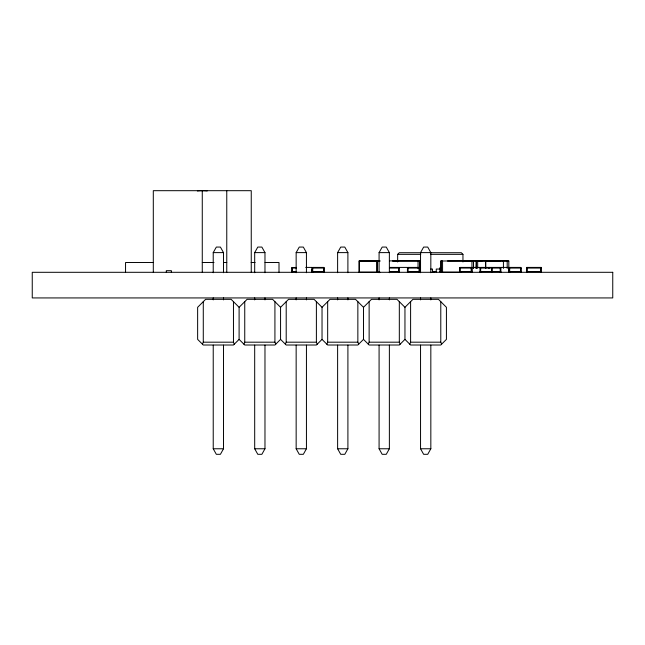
<?xml version="1.0" encoding="UTF-8"?>
<svg xmlns="http://www.w3.org/2000/svg" width="645" height="645" viewBox="0 0 645 645"><rect width="100%" height="100%" fill="white"/><g stroke="black" fill="none" stroke-linecap="round" stroke-linejoin="round"><path stroke-width="0.97" d="M476.22 268.409L476.308 260.878L500.439 260.911M203.28 301.667L203.28 342.189L202.449 344.188M244.745 301.667L244.745 342.189L243.915 344.188M286.203 301.667L286.203 342.189L285.38 344.188M327.668 301.667L327.668 342.189L326.846 344.188M369.133 301.667L369.133 342.189L368.311 344.188M410.599 301.667L410.599 342.189L409.777 344.188M292.314 267.409L292.314 272.303L291.661 271.65L291.854 267.602L296.297 267.409M324.314 271.65L323.661 272.303L323.661 267.409L312.72 267.409L312.067 268.062L324.314 268.062L324.314 271.65L312.067 271.65L312.72 272.303L312.72 267.409M439.906 268.062L440.559 267.409L440.559 272.303L439.906 271.65L439.906 268.062L440.559 268.062M459.595 268.062L460.248 267.409L471.181 267.409L471.834 268.062L459.595 268.062L459.595 271.65L460.248 272.303L460.248 267.409M476.179 268.062L476.373 267.602M488.62 268.062L489.273 267.409L489.273 268.062M508.639 272.117L508.639 271.65M521.265 271.65L520.612 272.303L520.612 267.409L509.679 267.409L509.026 268.062L521.265 268.062L521.265 271.65L509.026 271.65L509.679 272.303L509.679 267.409M213.221 272.73L213.221 252.614L216.333 247.067L220.413 247.067L223.509 252.614L223.509 272.73M254.686 272.73L254.686 252.614L257.79 247.067L261.878 247.067L264.974 252.614L264.974 272.73M296.152 272.73L296.152 252.614L299.256 247.067L303.335 247.067L306.431 252.614L306.44 272.73M223.509 345.156L223.517 448.767L220.405 454.314L216.325 454.314L213.229 448.767L213.229 345.156M337.617 272.73L337.617 252.614L340.721 247.067L344.801 247.067L347.897 252.614L347.897 272.73M264.974 345.156L264.974 448.767L261.87 454.314L257.79 454.314L254.694 448.767L254.686 345.156M379.083 272.73L379.083 252.614L382.187 247.067L386.266 247.067L389.362 252.614L389.362 272.73M306.44 345.156L306.44 448.767L303.335 454.314L299.256 454.314L296.16 448.767L296.152 345.156M420.548 272.73L420.54 252.614L423.652 247.067L427.732 247.067L430.828 252.614L430.828 272.73M347.905 345.156L347.905 448.767L344.801 454.314L340.721 454.314L337.625 448.767L337.617 345.156M389.37 345.156L389.37 448.767L386.266 454.314L382.179 454.314L379.083 448.767L379.083 345.156M430.828 345.156L430.836 448.767L427.732 454.314L423.644 454.314L420.548 448.767L420.548 345.156M239.102 307.302L247.075 299.328L272.593 299.328L280.567 307.302L280.567 339.375L274.923 345.011L244.745 345.011L239.102 339.375L239.102 307.302L231.128 299.328L205.61 299.328L197.636 307.302L197.636 339.375L203.28 345.011L233.466 345.011L239.102 339.375M280.567 307.302L288.541 299.328L314.059 299.328L322.032 307.302L322.032 339.375L327.668 345.011L357.854 345.011L363.498 339.375L363.498 307.302L371.472 299.328L396.981 299.328L404.955 307.302L404.955 339.375L399.32 345.011L369.133 345.011L363.498 339.375M322.032 307.302L330.006 299.328L355.516 299.328L363.498 307.302M372.52 261.007L374.148 261.007M397.659 261.967L397.659 254.348L399.287 252.719L421.306 252.719M322.032 339.375L316.389 345.011L286.203 345.011L280.567 339.375M404.955 307.302L412.937 299.328L438.447 299.328L446.421 307.302L446.421 339.375L440.785 345.011L410.599 345.011L404.955 339.375M476.308 260.878L476.179 268.457M480.243 261.007L481.879 261.007M508.824 272.174L508.824 261.007L507.196 261.007L507.196 268.457M408.092 267.409L407.438 268.062L419.677 268.062L419.024 267.409L408.092 267.409L408.092 272.303L407.438 271.65L419.677 271.65L419.492 272.117L419.024 272.303L419.024 267.409M480.654 267.409L480.001 268.062L500.859 268.062L500.206 267.409L480.654 267.409L480.654 272.303L480.001 271.65L500.859 271.65L500.206 272.303L500.206 267.409M389.516 260.886L419.548 260.878L419.677 272.174L419.548 260.878M461.175 272.174L440.938 272.174L440.938 261.007L473.454 260.878L473.583 268.457M359.265 261.007L376.962 260.878L376.962 272.174M376.116 260.999L380.05 260.983M392.845 260.927L398.747 260.903M462.667 260.959L480.372 260.878M502.407 260.903L507.325 260.878M213.221 252.614L223.509 252.614M254.686 252.614L264.974 252.614M296.152 252.614L306.431 252.614M337.617 252.614L347.897 252.614M379.083 252.614L389.362 252.614M420.54 252.614L430.828 252.614M430.304 252.719L461.32 252.719L462.957 254.348L462.957 261.967M397.659 254.348L420.766 254.348M430.812 254.348L462.957 254.348M379.921 261.007L359.136 261.007L359.136 272.174L379.921 272.174M392.716 261.007L419.677 261.007M440.938 261.007L442.567 261.007L442.567 272.174M447.485 261.007L508.824 261.007M153.421 262.515L125.549 262.515L125.549 272.303M202.272 262.515L214.027 262.515M223.823 262.515L226.766 262.515M251.131 262.515L255.114 262.515M265.063 262.515L279.003 262.515L279.003 272.303M305.722 267.409L312.067 267.409L312.067 272.303M389.669 267.409L398.618 267.409L399.271 268.062L389.669 268.062M291.661 268.062L296.297 268.062M508.639 268.062L508.639 267.602M430.747 269.046L432.513 269.046L432.513 272.303M432.513 271.489L436.262 271.489M291.661 271.65L296.297 271.65M389.669 271.65L399.271 271.65L399.086 272.117L398.618 272.303L398.618 267.409M439.906 271.65L440.559 271.65M459.595 271.65L471.834 271.65L471.181 272.303L471.181 267.409M203.28 342.189L233.466 342.189L234.288 344.188M244.745 342.189L274.923 342.189L275.754 344.188M286.203 342.189L316.389 342.189L317.219 344.188M327.668 342.189L357.854 342.189L358.685 344.188M369.133 342.189L399.32 342.189L400.142 344.188M410.599 342.189L440.785 342.189L441.607 344.188M213.229 448.767L223.517 448.767M254.694 448.767L264.974 448.767M296.16 448.767L306.44 448.767M337.625 448.767L347.905 448.767M379.083 448.767L389.37 448.767M420.548 448.767L430.836 448.767M376.962 261.007L359.265 260.878L359.265 272.174M520.612 267.409L521.265 268.062M323.661 267.409L324.314 268.062M473.454 260.878L473.543 268.409M541.316 272.303L541.316 267.409L526.618 267.409L526.618 272.303M509.026 272.303L509.026 267.409L500.859 267.409L500.859 272.303M503.423 268.457L503.423 260.878L485.725 261.007L485.725 268.457M485.596 261.007L485.596 268.457M480.001 272.303L480.001 267.409L471.834 267.409L471.834 272.303M477.679 261.007L477.679 268.457M471.955 261.007L471.955 272.174M441.067 261.007L441.067 272.174M440.785 301.667L440.785 342.189M440.672 272.303L440.672 269.046L436.262 269.046L436.262 272.303M430.828 297.877L430.828 299.893M420.548 297.877L420.548 299.893M419.943 269.046L419.943 272.303M418.049 261.007L418.049 268.457M407.438 272.303L407.438 267.409L399.271 267.409L399.271 272.303M399.32 301.667L399.32 342.189M389.362 297.877L389.362 299.893M379.083 297.877L379.083 299.893M377.091 261.007L377.091 272.174M357.854 301.667L357.854 342.189M347.905 297.877L347.905 299.893M337.617 297.877L337.617 299.893M323.5 269.699L323.5 271.65M316.389 301.667L316.389 342.189M311.906 269.046L311.906 272.303M306.44 297.877L306.44 299.893M296.152 297.877L296.152 299.893M292.475 269.699L292.475 271.65M274.923 301.667L274.923 342.189M264.974 297.877L264.974 299.893M254.686 297.877L254.686 299.893M251.252 272.303L251.252 190.686L153.3 190.686L153.3 272.303M233.466 301.667L233.466 342.189M226.766 190.686L226.766 272.303M223.509 297.877L223.509 299.893M213.221 297.877L213.221 299.893M202.272 190.686L202.272 272.303M171.368 272.303L171.368 270.674L166.305 270.674L166.305 272.303M197.354 190.984A40.812 40.812 0 0 1 207.198 190.984M434.52 271.65L433.867 272.303L433.867 271.65L434.52 271.65M492.24 271.65L491.587 272.303L491.587 267.409L492.24 268.062L492.24 271.65M526.812 267.602L526.618 268.062L541.316 268.062L540.663 267.409L540.663 272.303L541.316 271.65L526.618 271.65L527.271 272.303L527.271 267.409L526.812 267.602M612.75 272.303L32.25 272.303L32.25 297.934L612.75 297.934L612.75 272.303"/></g></svg>
